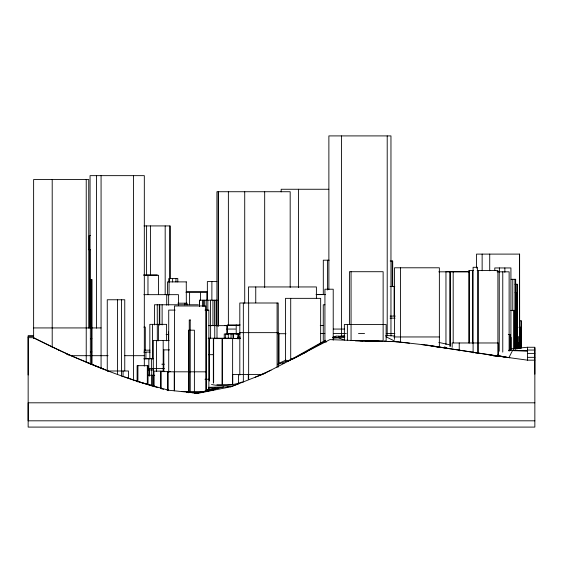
<?xml version="1.0" encoding="UTF-8"?>
<svg xmlns="http://www.w3.org/2000/svg" width="563" height="563" viewBox="0 0 563 563"><rect width="100%" height="100%" fill="white"/><g stroke="black" fill="none" stroke-linecap="round" stroke-linejoin="round"><path stroke-width="0.84" d="M28.15 337.35L28.15 420.814L534.85 420.814M534.85 374.156L534.85 347.864M344.725 335.647L339.046 336.273L338.792 337.913L343.374 339.686M226.966 387.203L227.044 386.795L231.442 386.225M513.773 349.292L512.611 350.432L509.198 357.041L509.881 357.744L421.567 344.542M193.954 392.678L198.155 392.925L203.947 391.623L198.155 392.805L193.961 392.608M325.407 340.249L288.122 361.207M303.851 353.071L325.428 340.875M293.196 358.877L306.42 351.981M271.014 370.173L255.194 377.224M278.136 363.705L285.983 360.074M292.915 358.779L277.939 364.458M258.656 375.852L265.117 373.178M230.513 386.851L239.141 383.558M290.599 359.335L293.745 358.152M227.966 386.999L223.638 386.929L204.805 391.447M332.726 337.251L336.561 335.956M205.432 391.13L218.845 387.886L215.136 388.111L205.27 391.011M242.343 381.946C232.618 385.486 221.562 386.718 211.526 384.48M282.577 363.712L283.914 363.346M203.053 391.63L198.155 392.664L193.82 392.594M203.588 391.834L213.898 389.863M204.967 390.828L208.169 390.194M203.187 392.27L194.277 392.868L198.619 392.805M344.873 336.308L332.824 337.441M511.028 348.828L527.496 347.258L534.85 347.258L534.85 427.092L28.15 427.092L28.15 402.812L534.85 402.812M344.795 337.399L333.12 338.187M210.527 389.512L206.508 389.68M223.638 386.929L208.634 387.316M385.803 335.555L387.224 335.534M208.394 388.125L215.136 388.111M328.834 189.259L281.169 189.259L281.169 191.892M144.029 225.925L170.068 225.925L170.068 278.699M90.481 235.51L89.25 235.51L89.25 249.515M88.321 249.669L90.537 249.669M329.2 260.19L323.303 260.19L323.303 294.365M390.18 261.007L392.707 261.007L392.707 286.419M473.596 270.458L468.965 270.458L468.965 342.98M477.114 270.458L497.91 270.458L497.91 356.083L493.688 356.083M469.662 271.69L445.959 271.69L445.959 344.584M438.774 271.823L469.303 271.823M497.038 271.823L509.128 271.823L509.128 351.228M143.53 274.913L157.253 274.913M143.896 275.293L158.569 275.293L158.569 294.576M511.042 279.304L515.687 279.304L515.624 349.201L515.56 279.304M216.91 281.591L207.353 281.591L207.353 299.988M186.332 281.894L167.485 281.894L167.485 294.97M515.004 284.252L517.552 284.252L517.552 348.849M390.089 286.447L394.797 286.447M186.247 291.578L207.501 291.578M515.068 292.45L516.672 292.45L516.672 348.652M185.973 292.549L206.91 292.549L206.91 300.41M316.54 294.555L325.224 294.555M143.861 294.667L178.45 294.667L178.45 305.174M316.026 294.611L325.477 294.611M217.269 300.192L199.464 300.192L199.464 306.286M177.887 303.19L187.106 303.19L187.057 304.935M198.345 304.773L154.466 304.773L154.466 324.971M324.95 304.787L323.261 304.787L323.261 340.481M175.163 310.093L168.724 310.093L168.724 372.284M204.974 310.093L208.866 310.093L208.866 388.927M510.754 310.368L515.117 310.368L515.117 348.708M390.117 316.089L395.325 316.089M390.032 318.137L395.085 318.137M519.396 320.797L521.275 320.797L521.275 348.025M240.141 324.928L227.361 324.928L227.361 334.408M211.597 325.414L217.445 325.414M224.496 325.414L239.718 325.414M320.256 325.498L323.542 325.498M208.479 325.639L227.368 325.639M143.846 327.131L145.303 327.131L145.303 350.615M518.938 327.279L520.669 327.279L520.669 348.251M33.625 327.933L101.073 327.933M226.812 329.066L235.482 329.066M333.359 329.066L344.626 329.066M239.81 332.642L278.228 332.642M226.812 333.458L239.873 333.458M320.671 333.458L324.865 333.458M333.359 333.458L346.358 333.458M358.49 333.458L364.557 333.458M386.225 333.458L394.895 333.458M277.418 333.704L285.955 333.704M240.105 334L224.25 334L224.25 338.391M508.319 334.521L510.564 334.521L510.578 350.573M166.092 334.57L168.738 334.57M28.15 336.329L33.484 336.329M393.783 336.956L439.365 336.956M240.443 337.138L237.776 337.138L237.776 338.898M510.578 337.399L511.049 337.399L511.049 349.693M28.15 337.645L33.484 337.716L60.157 350.672M208.176 338.208L231.463 338.208M240.422 338.539L222.399 338.539L222.399 384.649L232.625 384.649L232.625 338.539M240.443 338.595L213.349 338.595L213.349 382.967M90.347 338.736L91.91 338.736M169.174 340.411L153.298 340.411L153.298 369.877M355.394 340.875L383.129 340.875L383.129 271.711L349.412 271.711L349.412 324.239M384.416 340.96L386.134 340.96L386.134 324.492L344.359 324.492L344.359 340.094M326.589 341.903L324.928 341.903L324.928 289.213L333.219 289.213L333.219 340.151M517.742 342.916L519.48 342.916M516.743 346.435L517.798 346.435L517.798 348.187M435.91 346.836L439.365 346.836L439.365 267.791L394.501 267.791L394.501 339.426M169.59 349.883L163.65 349.883L163.65 371.446M527.496 350.045L534.85 350.045M144.17 350.179L150.011 350.179M90.347 351.91L91.91 351.91M143.713 352.1L150.187 352.1M475.32 352.924L477.537 352.924L477.537 267.291L473.096 267.291L473.096 352.924M527.496 353.395L534.85 353.395M208.38 354.676L213.384 354.676M70.523 355.689L108.096 355.689M124.789 355.689L144.318 355.689M527.496 357.336L534.85 357.336M146.746 358.673L153.143 358.673M143.762 358.786L148.843 358.786L148.843 369.954M365.429 340.932L395.761 341.586L428.696 345.358L494.56 355.654L527.496 360.158L534.85 360.158M287.236 360.925L285.504 360.925L285.504 298.348L320.664 298.348L320.664 342.67M161.799 364.198L164.368 364.198M148.379 368.589L164.403 368.589M147.415 369.954L153.502 369.954L153.502 375.964M107.259 370.996L128.505 370.996L128.505 378.406M163.974 371.137L153.981 371.137L153.981 386.598M170.286 371.622L160.941 371.622L160.941 387.942M205.748 371.833L168.112 371.805L168.112 390.708M262.267 374.416L232.702 374.416L232.702 384.297M147.45 375.254L154.705 375.254M204.974 379.258L208.866 379.258M216.896 384.705L222.061 384.705L222.061 338.595M181.434 391.595L205.748 391.595L205.748 305.969L174.488 305.969L174.488 390.722L174.488 371.833M186.585 392.432L189.14 392.432M194.242 392.432L199.013 392.432M191.849 392.77L194.39 392.77L194.39 330.192L188.464 330.192L188.464 392.77M513.632 350.7L527.496 350.918L508.431 350.292M186.888 392.474L188.619 392.502M379.293 341.234L351.101 340.425M360.01 340.77L374.859 341.136M388.118 341.424L397.288 341.762M362.825 340.875L329.89 339.609L264.026 373.733L231.09 386.739L198.155 393.263L166.958 390.06M386.225 335.478L394.895 335.984M394.269 341.558L409.4 343.149M426.663 345.126L445.164 347.92M486.918 354.451L497.122 355.999M497.798 354.817L502.653 356.625L506.918 357.336M438.83 342.438L448.964 344.626M168.661 390.236L141.644 382.671L124.655 376.985M139.385 381.911L155.156 386.45M502.632 356.625L503.364 356.843M337.744 335.879L339.046 336.273M157.809 387.611C114.817 375.24 73.338 357.984 33.484 337.716M161.102 388.625L163.573 389.378M107.885 370.792L72.606 356.372L58.735 350.024M87.561 362.671L104.845 369.673M66.42 354.007L68.77 355.112M385.908 336.702L394.853 341.199M444.587 346.822L446.846 348.033M527.496 347.258L527.496 360.186M521.085 320.797L521.085 348.025M520.494 327.279L520.437 348.251M520.247 327.279L520.247 348.251M519.649 348.251L519.614 254.103L476.523 254.103L476.523 268.129M519.515 254.103L519.48 348.117M518.312 342.916L518.312 348.117M518.009 348.476L518.009 336.343L517.826 348.476M516.799 284.252L516.743 349.067M516.51 292.45L516.51 348.652M514.913 279.304L514.913 349.201M514.835 310.368L514.835 348.708M513.562 310.368L513.562 348.708M512.787 279.304L512.787 310.755M510.923 349.405L510.923 267.946L494.786 267.946L494.786 270.578M510.029 334.521L510.029 350.123M504.863 267.946L504.863 272.323M502.766 271.823L502.766 352.1M499.395 267.946L499.395 272.323M499.247 271.823L499.247 351.228M498.346 356.147L498.346 342.973L452.159 342.973L452.159 347.364M489.719 254.103L489.719 270.761M482.139 254.103L482.139 270.761M478.48 270.458L478.48 353.465M472.575 270.458L472.575 342.98M469.204 270.458L469.204 342.98M459.225 342.973L459.225 350.876M453.18 271.69L453.18 342.825M450.273 271.69L450.273 346.336M449.9 271.69L449.9 346.336M400.546 267.791L400.546 342.445M394.121 286.447L394.121 316.132M392.214 261.007L392.193 286.419M390.961 335.956L390.961 135.908L328.876 135.908L328.876 289.452M387.21 135.908L387.21 335.956M351.059 271.711L351.059 340.003M347.378 324.492L347.378 340.094M341.509 135.908L341.509 335.956M327.511 260.19L327.511 289.987M316.392 298.383L316.392 286.947L248.48 286.947L248.48 302.781M298.432 189.259L298.432 287.623M290.712 298.348L290.712 359.187M290.177 287.433L290.177 191.73L216.917 191.73L216.917 326.068M279.044 333.704L279.044 363.177M278.228 367.111L278.228 303L239.81 303L239.81 375.106M277.087 303L277.087 367.308M264.68 191.73L264.68 287.433M255.75 286.947L255.75 302.781M248.656 303L248.656 379.441M248.29 374.416L248.29 379.356M244.722 191.73L244.722 303.239M243.343 303L243.343 382.045M238.55 374.416L238.55 383.473M238.416 337.138L238.416 338.898M238.374 334L238.374 337.511M237.952 334L237.952 337.511M236.214 324.928L236.214 334.408M233.561 334L233.561 338.391M233.005 334L233.005 338.391M231.048 334L231.048 338.391M228.374 191.73L228.374 325.196M228.282 334L228.282 338.391M226.833 325.639L226.833 334.338M225.643 334L225.643 338.391M218.585 191.73L218.585 326.068M218.191 191.73L218.191 326.068M217.001 325.639L217.001 338.687M216.079 300.192L216.079 325.442M214.749 325.639L214.749 338.687M214.503 300.192L214.503 325.442M213.637 338.595L213.637 382.094M213.447 338.595L213.447 382.967M212.941 300.192L212.941 325.442M211.892 281.591L211.878 299.988M210.611 325.639L210.611 338.687M210.471 300.192L210.471 325.442M209.288 338.208L209.288 381.024M207.838 300.192L207.838 310.642M206.508 310.093L206.508 389.8M206.227 300.192L206.227 310.642M204.65 300.192L204.65 306.286M203.475 300.192L203.475 306.286M202.434 300.192L202.434 306.286M200.569 292.549L200.569 300.41M199.562 300.192L199.562 306.286M189.597 292.549L189.604 304.773M186.269 281.894L186.332 303.689M184.868 303.19L184.84 304.935M177.802 281.972L177.788 278.474L169.055 278.474L169.069 294.97M175.959 278.474L175.952 281.972M174.234 371.805L174.234 390.708M172.637 278.474L172.616 281.972M169.92 225.925L169.92 278.699M169.125 278.474L169.125 281.972M168.647 294.667L168.647 305.174M168.407 331.987L168.407 340.699M167.654 371.622L167.654 390.518M166.725 294.667L166.725 305.174M166.599 340.875L166.599 324.351L149.842 324.351L149.842 359.145M165.177 225.925L165.177 294.533M163.756 349.883L163.756 371.446M163.186 340.411L163.186 371.608M162.116 304.773L162.116 324.971M160.828 371.137L160.828 388.315M159.779 304.773L159.779 324.971M159.308 304.773L159.308 324.971M158.4 324.351L158.4 340.875M157.253 304.773L157.323 340.875M156.577 340.411L156.577 371.608M153.713 375.254L153.713 386.668M152.474 324.351L152.474 359.145M152.242 375.254L152.242 385.789M151.736 369.954L151.764 385.789M151.384 358.673L151.384 370.095M150.412 225.925L150.412 275.18M149.434 369.954L149.434 375.964M149.153 369.954L149.153 375.964M148.02 384.578L148.02 365.676L137.119 365.676L137.119 381.144M147.97 275.293L147.97 294.576M147.323 365.676L147.323 384.578M146.598 225.925L146.598 275.18M145.916 352.1L145.916 359.032M144.318 366.084L144.318 175.649L90.052 175.649L90.052 328.145M137.928 365.676L137.907 382.003M133.572 175.649L133.572 380.736M124.761 370.897L124.761 299.762L107.259 299.762L107.259 370.897M123.065 370.996L123.065 376.76M121.453 299.762L121.453 376.168M117.533 299.762L117.533 374.409M101.073 175.649L101.073 368.688M96.484 175.649L96.484 328.145M91.91 364.212L91.91 279.459L90.347 279.459L90.347 364.212M91.706 279.459L91.706 364.212M89.953 249.669L89.953 327.835M89.348 235.51L89.348 249.515M88.743 328.116L88.743 179.52L33.625 179.52L33.625 338.419M86.23 179.52L86.23 362.621M52.204 179.52L52.204 347.462M33.484 338.187L33.484 335.696L28.15 335.696L28.15 375M190.231 319.967L189.252 319.967L189.252 392.425L190.231 392.425L190.231 319.967M188.929 392.369L186.409 392.256L188.915 392.376"/></g></svg>
